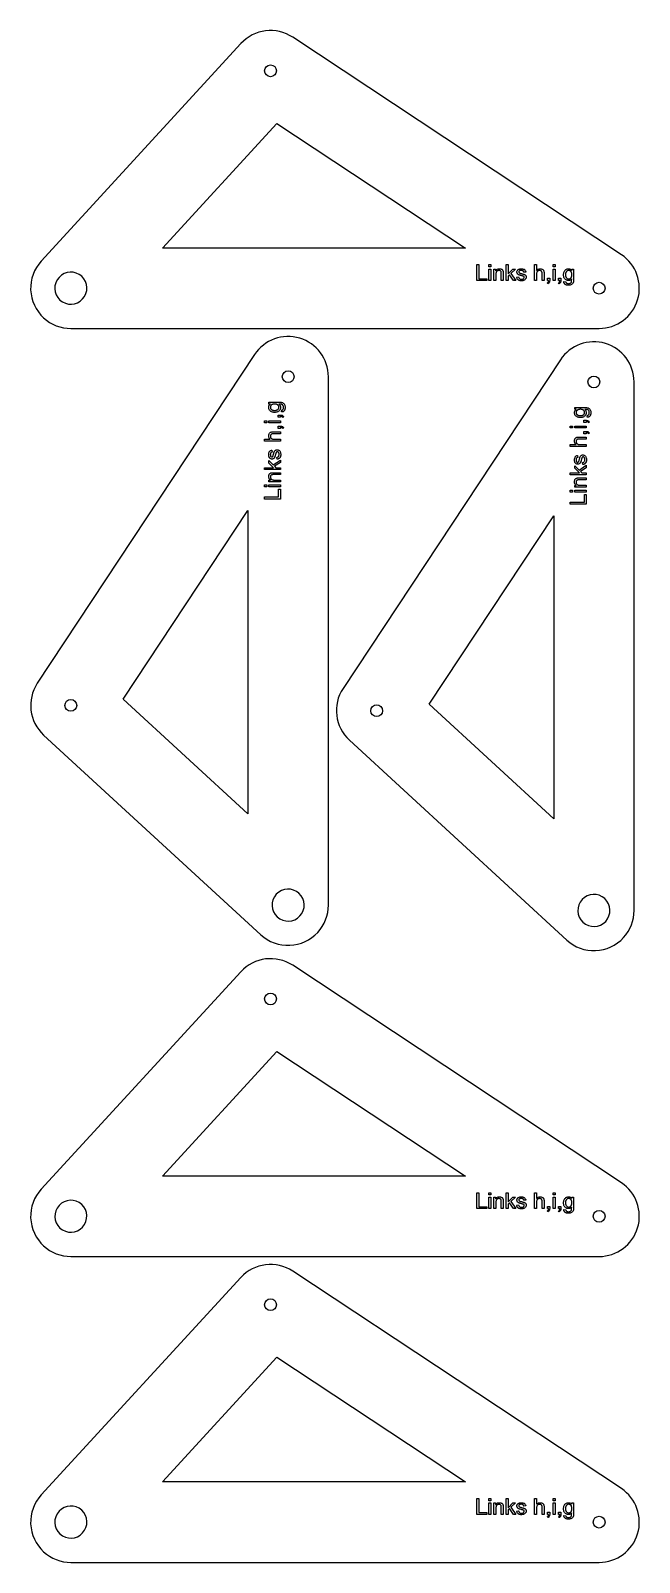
# Model space of a CAD drawing. Header units: millimetres. Extents: x 18 to 1161, y 18 to 1161.
# Drawn here: x 18 to 472, y 18 to 1161 of the extents above; entities that cross this region are included whole.
import ezdxf

# ---------------------------------------------------------------- set-up
doc = ezdxf.new("R2010")
doc.units = ezdxf.units.MM
doc.layers.add('cut', color=5, linetype='Continuous', true_color=0x0000ff)
doc.layers.add('line engraving', color=1, linetype='Continuous', true_color=0xff0000)

msp = doc.modelspace()

# ---------------------------------------------------------------- linework, layer by layer
at = {"layer": 'cut', "color": 5, "true_color": 0x0000ff}
for points in [[(174.9, 1151), (25.9, 988.8, 0.414578), (27.7, 946.4, 0.188241), (48, 938.5), (442.2, 938.5, 0.743511), (458.8, 993.5), (213.6, 1155.7, 0.368358)], [(56.1, 977.4, 0.997265), (39.9, 959.7, 0.997265)], [(27.7, 635.2), (189.8, 486.2, 0.414578), (232.2, 488, 0.188241), (240.2, 508.3), (240.2, 902.5, 0.743511), (185.1, 919), (23, 673.8, 0.368358)], [(255.9, 631.3), (418, 482.2, 0.414578), (460.4, 484.1, 0.188241), (468.3, 504.4), (468.3, 898.6, 0.743511), (413.3, 915.1), (251.1, 669.9, 0.368358)], [(201.3, 516.4, 0.997265), (219, 500.2, 0.997265)], [(429.5, 512.5, 0.997265), (447.1, 496.2, 0.997265)], [(174.9, 458.6), (25.9, 296.5, 0.414578), (27.7, 254.1, 0.188241), (48, 246.2), (442.2, 246.2, 0.743511), (458.8, 301.2), (213.6, 463.4, 0.368358)], [(56.1, 285, 0.997265), (39.9, 267.4, 0.997265)], [(174.9, 230.5), (25.9, 68.3, 0.414578), (27.7, 25.9, 0.188241), (48, 18), (442.2, 18, 0.743511), (458.8, 73), (213.6, 235.2, 0.368358)], [(56.1, 56.9, 0.997265), (39.9, 39.2, 0.997265)]]:
    msp.add_lwpolyline(points, format="xyb", close=True, dxfattribs=at)
for points in [[(201.8, 1091.5), (342.5, 998.5), (116.3, 998.5)], [(87.1, 662), (180.2, 802.7), (180.2, 576.5)], [(315.3, 658.1), (408.3, 798.8), (408.3, 572.6)], [(201.8, 399.2), (342.5, 306.2), (116.3, 306.2)], [(201.8, 171), (342.5, 78), (116.3, 78)]]:
    msp.add_lwpolyline(points, close=True, dxfattribs=at)
for centre in [(197, 1130.7), (442.2, 968.5), (210.2, 902.5), (438.3, 898.6), (48, 657.3), (276.2, 653.3), (197, 438.3), (442.2, 276.2), (197, 210.2), (442.2, 48)]:
    msp.add_circle(centre, 4.4, dxfattribs=at)
at = {"layer": 'line engraving', "color": 1, "true_color": 0xff0000}
for points in [[(350.9, 974.2), (350.9, 986.1), (352.5, 986.1), (352.5, 975.6), (358.4, 975.6), (358.4, 974.2), (350.9, 974.2)], [(360, 984.4), (360, 986.1), (361.5, 986.1), (361.5, 984.4), (360, 984.4)], [(360, 974.2), (360, 982.8), (361.5, 982.8), (361.5, 974.2), (360, 974.2)], [(363.7, 974.2), (363.7, 982.8), (365, 982.8), (365, 981.6), (365.3, 981.9), (365.6, 982.2), (365.9, 982.5), (366.2, 982.7), (366.5, 982.8), (366.9, 982.9), (367.3, 983), (367.8, 983), (368.1, 983), (368.5, 982.9), (368.9, 982.9), (369.2, 982.7), (369.5, 982.6), (369.8, 982.4), (370, 982.2), (370.2, 982), (370.3, 981.8), (370.4, 981.5), (370.5, 981.2), (370.6, 980.9), (370.7, 980.7), (370.7, 980.4), (370.7, 980), (370.7, 979.5), (370.7, 974.2), (369.2, 974.2), (369.2, 979.5), (369.2, 979.9), (369.2, 980.2), (369.1, 980.5), (369.1, 980.8), (369, 981), (368.8, 981.2), (368.7, 981.3), (368.5, 981.5), (368.2, 981.6), (368, 981.7), (367.7, 981.7), (367.5, 981.8), (367.2, 981.7), (367, 981.7), (366.8, 981.7), (366.6, 981.6), (366.4, 981.5), (366.2, 981.4), (366, 981.3), (365.8, 981.2), (365.7, 981), (365.6, 980.8), (365.4, 980.6), (365.3, 980.3), (365.3, 980), (365.2, 979.7), (365.2, 979.3), (365.2, 978.9), (365.2, 974.2), (363.7, 974.2)], [(372.9, 974.2), (372.9, 986.1), (374.4, 986.1), (374.4, 979.3), (377.8, 982.8), (379.7, 982.8), (376.4, 979.6), (380.1, 974.2), (378.3, 974.2), (375.4, 978.6), (374.4, 977.6), (374.4, 974.2), (372.9, 974.2)], [(380.6, 976.8), (382.1, 977), (382.2, 976.6), (382.3, 976.3), (382.5, 975.9), (382.7, 975.7), (383.1, 975.5), (383.4, 975.3), (383.8, 975.3), (384.3, 975.2), (384.5, 975.2), (384.8, 975.3), (385, 975.3), (385.2, 975.3), (385.3, 975.4), (385.5, 975.5), (385.7, 975.5), (385.8, 975.6), (386, 975.9), (386.1, 976.1), (386.2, 976.3), (386.3, 976.6), (386.2, 976.8), (386.2, 977), (386, 977.2), (385.8, 977.4), (385.8, 977.4), (385.6, 977.5), (385.5, 977.5), (385.3, 977.6), (385.1, 977.7), (384.9, 977.7), (384.6, 977.8), (384.4, 977.9), (384, 978), (383.6, 978.1), (383.3, 978.2), (383, 978.2), (382.7, 978.3), (382.5, 978.4), (382.3, 978.5), (382.1, 978.6), (381.8, 978.7), (381.6, 978.9), (381.4, 979.1), (381.2, 979.4), (381.1, 979.7), (381, 979.9), (380.9, 980.2), (380.9, 980.5), (380.9, 980.8), (380.9, 981.1), (381, 981.4), (381.1, 981.6), (381.3, 981.8), (381.4, 982), (381.6, 982.2), (381.9, 982.4), (382, 982.5), (382.3, 982.6), (382.5, 982.7), (382.8, 982.8), (383.1, 982.9), (383.4, 983), (383.7, 983), (384, 983), (384.5, 983), (385, 982.9), (385.4, 982.8), (385.8, 982.7), (386.2, 982.6), (386.5, 982.4), (386.7, 982.2), (386.9, 981.9), (387.1, 981.7), (387.2, 981.4), (387.4, 981), (387.4, 980.6), (386, 980.4), (385.9, 980.7), (385.8, 981), (385.7, 981.2), (385.5, 981.4), (385.2, 981.6), (384.9, 981.7), (384.5, 981.8), (384.1, 981.8), (383.9, 981.8), (383.7, 981.8), (383.5, 981.8), (383.3, 981.7), (383.1, 981.7), (383, 981.6), (382.8, 981.6), (382.7, 981.5), (382.5, 981.3), (382.4, 981.1), (382.3, 980.9), (382.3, 980.7), (382.3, 980.6), (382.3, 980.4), (382.4, 980.3), (382.5, 980.2), (382.6, 980.1), (382.7, 980), (382.8, 979.9), (383, 979.8), (383.1, 979.8), (383.2, 979.8), (383.3, 979.7), (383.4, 979.7), (383.6, 979.6), (383.8, 979.6), (384.1, 979.5), (384.3, 979.4), (384.7, 979.3), (385, 979.2), (385.3, 979.1), (385.6, 979.1), (385.9, 979), (386.1, 978.9), (386.3, 978.8), (386.5, 978.8), (386.7, 978.6), (387, 978.4), (387.2, 978.2), (387.4, 978), (387.6, 977.7), (387.7, 977.4), (387.7, 977.1), (387.8, 976.8), (387.7, 976.4), (387.7, 976), (387.5, 975.7), (387.3, 975.4), (387.1, 975.1), (386.8, 974.8), (386.5, 974.6), (386.1, 974.4), (385.7, 974.2), (385.3, 974.1), (384.8, 974.1), (384.3, 974), (383.9, 974), (383.5, 974.1), (383.2, 974.1), (382.8, 974.2), (382.5, 974.3), (382.2, 974.4), (382, 974.6), (381.8, 974.7), (381.5, 974.9), (381.4, 975.1), (381.2, 975.3), (381, 975.6), (380.9, 975.9), (380.8, 976.2), (380.7, 976.5), (380.6, 976.8)], [(394.1, 974.2), (394.1, 986.1), (395.6, 986.1), (395.6, 981.8), (395.8, 982.1), (396.1, 982.3), (396.4, 982.6), (396.7, 982.7), (397, 982.8), (397.4, 982.9), (397.7, 983), (398.1, 983), (398.6, 983), (399, 982.9), (399.4, 982.8), (399.8, 982.6), (400.1, 982.4), (400.4, 982.2), (400.6, 981.9), (400.8, 981.6), (400.9, 981.4), (400.9, 981.2), (401, 981), (401, 980.8), (401.1, 980.5), (401.1, 980.3), (401.1, 980), (401.1, 979.7), (401.1, 974.2), (399.6, 974.2), (399.6, 979.7), (399.6, 979.9), (399.6, 980.2), (399.6, 980.4), (399.5, 980.6), (399.5, 980.8), (399.4, 981), (399.3, 981.1), (399.2, 981.3), (398.9, 981.5), (398.6, 981.6), (398.2, 981.7), (397.8, 981.8), (397.5, 981.7), (397.2, 981.7), (396.9, 981.6), (396.6, 981.4), (396.3, 981.2), (396.1, 981), (395.9, 980.8), (395.8, 980.5), (395.7, 980.2), (395.6, 979.8), (395.6, 979.4), (395.6, 978.9), (395.6, 974.2), (394.1, 974.2)], [(407.9, 984.4), (407.9, 986.1), (409.4, 986.1), (409.4, 984.4), (407.9, 984.4)], [(407.9, 974.2), (407.9, 982.8), (409.4, 982.8), (409.4, 974.2), (407.9, 974.2)], [(415.9, 973.5), (417.4, 973.3), (417.4, 973), (417.5, 972.7), (417.7, 972.5), (417.8, 972.4), (418.1, 972.2), (418.5, 972), (418.9, 972), (419.3, 971.9), (419.8, 972), (420.2, 972), (420.6, 972.2), (420.9, 972.4), (421.1, 972.6), (421.3, 972.8), (421.5, 973.1), (421.6, 973.5), (421.7, 973.6), (421.7, 973.8), (421.7, 974), (421.7, 974.2), (421.7, 974.4), (421.7, 974.7), (421.7, 975), (421.7, 975.4), (421.5, 975.1), (421.2, 974.9), (421, 974.7), (420.7, 974.5), (420.4, 974.4), (420, 974.3), (419.7, 974.2), (419.4, 974.2), (418.9, 974.2), (418.5, 974.3), (418.1, 974.4), (417.8, 974.5), (417.5, 974.7), (417.1, 974.9), (416.9, 975.2), (416.6, 975.5), (416.4, 975.8), (416.2, 976.2), (416, 976.5), (415.9, 976.9), (415.8, 977.3), (415.7, 977.7), (415.7, 978.1), (415.6, 978.6), (415.7, 979.2), (415.8, 979.8), (415.9, 980.3), (416.1, 980.8), (416.3, 981.3), (416.6, 981.8), (417, 982.1), (417.4, 982.4), (417.8, 982.7), (418.3, 982.9), (418.8, 983), (419.4, 983), (419.7, 983), (420.1, 982.9), (420.4, 982.8), (420.8, 982.7), (421.1, 982.5), (421.3, 982.3), (421.6, 982.1), (421.9, 981.8), (421.9, 982.8), (423.2, 982.8), (423.2, 975.4), (423.2, 974.9), (423.2, 974.5), (423.2, 974.1), (423.1, 973.7), (423.1, 973.3), (423, 973), (422.9, 972.8), (422.8, 972.5), (422.6, 972.2), (422.3, 971.8), (421.9, 971.5), (421.5, 971.2), (421, 971), (420.5, 970.9), (420, 970.8), (419.3, 970.7), (419, 970.8), (418.6, 970.8), (418.3, 970.8), (417.9, 970.9), (417.6, 971), (417.4, 971.1), (417.1, 971.3), (416.8, 971.4), (416.6, 971.6), (416.4, 971.8), (416.3, 972), (416.1, 972.3), (416, 972.6), (416, 972.9), (415.9, 973.2), (415.9, 973.5)], [(403.7, 974.2), (403.7, 975.9), (405.4, 975.9), (405.4, 974.2), (405.3, 973.8), (405.3, 973.4), (405.2, 973.1), (405, 972.8), (404.8, 972.5), (404.6, 972.3), (404.3, 972.1), (404, 971.9), (403.6, 972.5), (403.8, 972.6), (404, 972.8), (404.2, 972.9), (404.3, 973.1), (404.4, 973.3), (404.4, 973.6), (404.5, 973.9), (404.5, 974.2), (403.7, 974.2)], [(412, 974.2), (412, 975.9), (413.6, 975.9), (413.6, 974.2), (413.6, 973.8), (413.6, 973.4), (413.5, 973.1), (413.3, 972.8), (413.1, 972.5), (412.9, 972.3), (412.6, 972.1), (412.3, 971.9), (411.9, 972.5), (412.1, 972.6), (412.3, 972.8), (412.4, 972.9), (412.6, 973.1), (412.7, 973.3), (412.7, 973.6), (412.8, 973.9), (412.8, 974.2), (412, 974.2)], [(417.1, 978.7), (417.1, 978.3), (417.2, 977.9), (417.2, 977.5), (417.3, 977.2), (417.4, 976.9), (417.5, 976.7), (417.7, 976.4), (417.8, 976.2), (418, 976), (418.2, 975.9), (418.4, 975.7), (418.6, 975.6), (418.8, 975.5), (419, 975.5), (419.2, 975.4), (419.5, 975.4), (419.7, 975.4), (420, 975.5), (420.2, 975.5), (420.4, 975.6), (420.6, 975.7), (420.8, 975.9), (421, 976), (421.2, 976.2), (421.3, 976.4), (421.5, 976.6), (421.6, 976.9), (421.7, 977.2), (421.8, 977.5), (421.8, 977.9), (421.8, 978.2), (421.9, 978.6), (421.8, 979), (421.8, 979.4), (421.8, 979.7), (421.7, 980), (421.6, 980.3), (421.5, 980.6), (421.3, 980.8), (421.2, 981), (421, 981.2), (420.8, 981.4), (420.6, 981.5), (420.4, 981.6), (420.2, 981.7), (419.9, 981.8), (419.7, 981.8), (419.5, 981.8), (419.2, 981.8), (419, 981.8), (418.8, 981.7), (418.6, 981.6), (418.4, 981.5), (418.2, 981.4), (418, 981.2), (417.8, 981), (417.7, 980.8), (417.5, 980.6), (417.4, 980.3), (417.3, 980), (417.2, 979.7), (417.2, 979.4), (417.1, 979.1), (417.1, 978.7)], [(205.1, 876.2), (205.4, 877.6), (205.7, 877.7), (205.9, 877.8), (206.1, 877.9), (206.3, 878.1), (206.5, 878.4), (206.6, 878.7), (206.7, 879.1), (206.7, 879.6), (206.7, 880.1), (206.6, 880.5), (206.5, 880.8), (206.3, 881.1), (206.1, 881.4), (205.8, 881.6), (205.5, 881.8), (205.2, 881.9), (205.1, 881.9), (204.9, 881.9), (204.7, 881.9), (204.5, 882), (204.2, 882), (204, 882), (203.7, 882), (203.3, 882), (203.6, 881.7), (203.8, 881.5), (204, 881.2), (204.2, 880.9), (204.3, 880.6), (204.4, 880.3), (204.4, 880), (204.4, 879.6), (204.4, 879.2), (204.4, 878.8), (204.3, 878.4), (204.1, 878), (203.9, 877.7), (203.7, 877.4), (203.5, 877.1), (203.2, 876.9), (202.8, 876.6), (202.5, 876.4), (202.1, 876.3), (201.8, 876.1), (201.4, 876), (201, 876), (200.5, 875.9), (200.1, 875.9), (199.5, 875.9), (198.9, 876), (198.4, 876.1), (197.8, 876.3), (197.3, 876.6), (196.9, 876.9), (196.5, 877.2), (196.2, 877.6), (196, 878.1), (195.8, 878.5), (195.7, 879.1), (195.7, 879.6), (195.7, 880), (195.7, 880.3), (195.8, 880.7), (196, 881), (196.1, 881.3), (196.3, 881.6), (196.6, 881.9), (196.9, 882.1), (195.8, 882.1), (195.8, 883.5), (203.3, 883.5), (203.8, 883.5), (204.2, 883.4), (204.6, 883.4), (205, 883.4), (205.3, 883.3), (205.6, 883.2), (205.9, 883.2), (206.1, 883.1), (206.5, 882.8), (206.9, 882.5), (207.2, 882.2), (207.4, 881.8), (207.7, 881.3), (207.8, 880.8), (207.9, 880.2), (207.9, 879.6), (207.9, 879.2), (207.9, 878.9), (207.8, 878.5), (207.8, 878.2), (207.7, 877.9), (207.5, 877.6), (207.4, 877.3), (207.2, 877.1), (207, 876.9), (206.8, 876.7), (206.6, 876.5), (206.4, 876.4), (206.1, 876.3), (205.8, 876.2), (205.5, 876.2), (205.1, 876.2)], [(200, 877.4), (200.4, 877.4), (200.8, 877.4), (201.1, 877.5), (201.5, 877.6), (201.7, 877.7), (202, 877.8), (202.2, 877.9), (202.5, 878.1), (202.6, 878.2), (202.8, 878.4), (202.9, 878.6), (203, 878.8), (203.1, 879), (203.2, 879.3), (203.2, 879.5), (203.2, 879.7), (203.2, 880), (203.2, 880.2), (203.1, 880.5), (203, 880.7), (202.9, 880.9), (202.8, 881.1), (202.6, 881.3), (202.5, 881.4), (202.3, 881.6), (202, 881.7), (201.8, 881.8), (201.5, 881.9), (201.2, 882), (200.8, 882.1), (200.4, 882.1), (200, 882.1), (199.7, 882.1), (199.3, 882.1), (199, 882), (198.7, 881.9), (198.4, 881.8), (198.1, 881.7), (197.9, 881.6), (197.7, 881.4), (197.5, 881.2), (197.3, 881), (197.2, 880.8), (197.1, 880.6), (197, 880.4), (196.9, 880.2), (196.9, 880), (196.9, 879.7), (196.9, 879.5), (196.9, 879.3), (197, 879), (197.1, 878.8), (197.2, 878.6), (197.3, 878.4), (197.5, 878.2), (197.6, 878.1), (197.9, 877.9), (198.1, 877.8), (198.3, 877.7), (198.6, 877.6), (198.9, 877.5), (199.3, 877.4), (199.6, 877.4), (200, 877.4)], [(194.3, 868.2), (192.6, 868.2), (192.6, 869.6), (194.3, 869.6), (194.3, 868.2)], [(204.4, 868.2), (195.8, 868.2), (195.8, 869.6), (204.4, 869.6), (204.4, 868.2)], [(204.4, 872.2), (202.8, 872.2), (202.8, 873.9), (204.4, 873.9), (204.9, 873.9), (205.3, 873.8), (205.6, 873.7), (205.9, 873.6), (206.2, 873.4), (206.4, 873.1), (206.6, 872.9), (206.8, 872.5), (206.2, 872.1), (206, 872.3), (205.9, 872.5), (205.8, 872.7), (205.6, 872.8), (205.3, 872.9), (205.1, 873), (204.8, 873), (204.4, 873.1), (204.4, 872.2)], [(433.3, 872.3), (433.5, 873.7), (433.8, 873.7), (434.1, 873.8), (434.3, 874), (434.5, 874.2), (434.7, 874.5), (434.8, 874.8), (434.9, 875.2), (434.9, 875.7), (434.9, 876.1), (434.8, 876.5), (434.7, 876.9), (434.5, 877.2), (434.3, 877.5), (434, 877.7), (433.7, 877.8), (433.3, 878), (433.2, 878), (433.1, 878), (432.9, 878), (432.7, 878), (432.4, 878.1), (432.1, 878.1), (431.8, 878.1), (431.5, 878.1), (431.7, 877.8), (432, 877.6), (432.2, 877.3), (432.3, 877), (432.4, 876.7), (432.5, 876.4), (432.6, 876), (432.6, 875.7), (432.6, 875.3), (432.5, 874.8), (432.4, 874.5), (432.3, 874.1), (432.1, 873.8), (431.9, 873.5), (431.6, 873.2), (431.3, 872.9), (431, 872.7), (430.7, 872.5), (430.3, 872.4), (429.9, 872.2), (429.5, 872.1), (429.1, 872), (428.7, 872), (428.3, 872), (427.7, 872), (427.1, 872.1), (426.5, 872.2), (426, 872.4), (425.5, 872.7), (425.1, 873), (424.7, 873.3), (424.4, 873.7), (424.1, 874.1), (424, 874.6), (423.9, 875.1), (423.8, 875.7), (423.8, 876.1), (423.9, 876.4), (424, 876.8), (424.1, 877.1), (424.3, 877.4), (424.5, 877.7), (424.8, 877.9), (425, 878.2), (424, 878.2), (424, 879.5), (431.4, 879.5), (431.9, 879.5), (432.4, 879.5), (432.8, 879.5), (433.2, 879.4), (433.5, 879.4), (433.8, 879.3), (434.1, 879.2), (434.3, 879.1), (434.7, 878.9), (435, 878.6), (435.3, 878.3), (435.6, 877.8), (435.8, 877.4), (436, 876.9), (436.1, 876.3), (436.1, 875.7), (436.1, 875.3), (436, 874.9), (436, 874.6), (435.9, 874.3), (435.8, 874), (435.7, 873.7), (435.6, 873.4), (435.4, 873.2), (435.2, 873), (435, 872.8), (434.8, 872.6), (434.5, 872.5), (434.3, 872.4), (434, 872.3), (433.7, 872.3), (433.3, 872.3)], [(428.2, 873.5), (428.6, 873.5), (428.9, 873.5), (429.3, 873.6), (429.6, 873.6), (429.9, 873.7), (430.2, 873.8), (430.4, 874), (430.6, 874.1), (430.8, 874.3), (431, 874.5), (431.1, 874.7), (431.2, 874.9), (431.3, 875.1), (431.3, 875.3), (431.4, 875.6), (431.4, 875.8), (431.4, 876.1), (431.3, 876.3), (431.3, 876.5), (431.2, 876.7), (431.1, 876.9), (431, 877.1), (430.8, 877.3), (430.6, 877.5), (430.4, 877.7), (430.2, 877.8), (429.9, 877.9), (429.6, 878), (429.3, 878.1), (429, 878.1), (428.6, 878.2), (428.2, 878.2), (427.8, 878.2), (427.5, 878.1), (427.1, 878.1), (426.8, 878), (426.5, 877.9), (426.3, 877.8), (426, 877.6), (425.8, 877.5), (425.6, 877.3), (425.5, 877.1), (425.3, 876.9), (425.2, 876.7), (425.1, 876.5), (425.1, 876.3), (425, 876), (425, 875.8), (425, 875.6), (425.1, 875.3), (425.1, 875.1), (425.2, 874.9), (425.3, 874.7), (425.5, 874.5), (425.6, 874.3), (425.8, 874.1), (426, 874), (426.3, 873.8), (426.5, 873.7), (426.8, 873.6), (427.1, 873.6), (427.4, 873.5), (427.8, 873.5), (428.2, 873.5)], [(432.6, 868.3), (430.9, 868.3), (430.9, 870), (432.6, 870), (433, 869.9), (433.4, 869.9), (433.8, 869.8), (434.1, 869.6), (434.3, 869.5), (434.6, 869.2), (434.8, 868.9), (434.9, 868.6), (434.3, 868.2), (434.2, 868.4), (434.1, 868.6), (433.9, 868.8), (433.7, 868.9), (433.5, 869), (433.3, 869.1), (432.9, 869.1), (432.6, 869.1), (432.6, 868.3)], [(204.4, 854.4), (192.6, 854.4), (192.6, 855.8), (196.8, 855.8), (196.6, 856.1), (196.3, 856.4), (196.1, 856.6), (195.9, 857), (195.8, 857.3), (195.7, 857.6), (195.7, 858), (195.7, 858.4), (195.7, 858.8), (195.7, 859.3), (195.9, 859.7), (196, 860), (196.2, 860.4), (196.5, 860.6), (196.8, 860.9), (197.1, 861), (197.2, 861.1), (197.4, 861.2), (197.6, 861.2), (197.9, 861.3), (198.1, 861.3), (198.4, 861.3), (198.7, 861.3), (199, 861.3), (204.4, 861.3), (204.4, 859.9), (199, 859.9), (198.7, 859.9), (198.5, 859.9), (198.3, 859.8), (198.1, 859.8), (197.9, 859.7), (197.7, 859.6), (197.5, 859.5), (197.4, 859.4), (197.2, 859.2), (197, 858.8), (196.9, 858.5), (196.9, 858.1), (196.9, 857.8), (197, 857.5), (197.1, 857.2), (197.2, 856.9), (197.4, 856.6), (197.6, 856.4), (197.9, 856.2), (198.2, 856.1), (198.5, 855.9), (198.8, 855.9), (199.3, 855.8), (199.7, 855.8), (204.4, 855.8), (204.4, 854.4)], [(204.4, 863.9), (202.8, 863.9), (202.8, 865.6), (204.4, 865.6), (204.9, 865.6), (205.3, 865.5), (205.6, 865.4), (205.9, 865.3), (206.2, 865.1), (206.4, 864.9), (206.6, 864.6), (206.8, 864.3), (206.2, 863.8), (206, 864.1), (205.9, 864.2), (205.8, 864.4), (205.6, 864.5), (205.3, 864.6), (205.1, 864.7), (204.8, 864.7), (204.4, 864.8), (204.4, 863.9)], [(422.4, 864.3), (420.7, 864.3), (420.7, 865.7), (422.4, 865.7), (422.4, 864.3)], [(432.6, 850.4), (420.7, 850.4), (420.7, 851.9), (425, 851.9), (424.7, 852.1), (424.5, 852.4), (424.3, 852.7), (424.1, 853), (424, 853.4), (423.9, 853.7), (423.8, 854.1), (423.8, 854.5), (423.8, 854.9), (423.9, 855.3), (424, 855.7), (424.2, 856.1), (424.4, 856.4), (424.6, 856.7), (424.9, 856.9), (425.2, 857.1), (425.4, 857.2), (425.6, 857.3), (425.8, 857.3), (426, 857.3), (426.3, 857.4), (426.6, 857.4), (426.9, 857.4), (427.2, 857.4), (432.6, 857.4), (432.6, 856), (427.2, 856), (426.9, 856), (426.6, 855.9), (426.4, 855.9), (426.2, 855.9), (426, 855.8), (425.9, 855.7), (425.7, 855.6), (425.6, 855.5), (425.4, 855.2), (425.2, 854.9), (425.1, 854.6), (425.1, 854.2), (425.1, 853.8), (425.2, 853.5), (425.3, 853.2), (425.4, 852.9), (425.6, 852.7), (425.8, 852.5), (426, 852.3), (426.3, 852.1), (426.6, 852), (427, 851.9), (427.4, 851.9), (427.9, 851.9), (432.6, 851.9), (432.6, 850.4)], [(432.6, 864.3), (424, 864.3), (424, 865.7), (432.6, 865.7), (432.6, 864.3)], [(432.6, 860), (430.9, 860), (430.9, 861.7), (432.6, 861.7), (433, 861.7), (433.4, 861.6), (433.8, 861.5), (434.1, 861.4), (434.3, 861.2), (434.6, 860.9), (434.8, 860.7), (434.9, 860.3), (434.3, 859.9), (434.2, 860.1), (434.1, 860.3), (433.9, 860.5), (433.7, 860.6), (433.5, 860.7), (433.3, 860.8), (432.9, 860.8), (432.6, 860.8), (432.6, 860)], [(201.9, 840.9), (201.6, 842.3), (202.1, 842.4), (202.4, 842.6), (202.7, 842.7), (203, 843), (203.2, 843.3), (203.3, 843.7), (203.4, 844.1), (203.4, 844.5), (203.4, 844.8), (203.4, 845), (203.4, 845.2), (203.3, 845.4), (203.3, 845.6), (203.2, 845.8), (203.1, 845.9), (203, 846), (202.8, 846.2), (202.6, 846.4), (202.3, 846.5), (202.1, 846.5), (201.8, 846.5), (201.6, 846.4), (201.4, 846.3), (201.3, 846.1), (201.2, 846), (201.2, 845.9), (201.1, 845.7), (201.1, 845.6), (201, 845.4), (200.9, 845.1), (200.9, 844.9), (200.8, 844.6), (200.7, 844.2), (200.6, 843.9), (200.5, 843.5), (200.4, 843.2), (200.3, 843), (200.3, 842.8), (200.2, 842.6), (200.1, 842.4), (199.9, 842.1), (199.7, 841.8), (199.5, 841.6), (199.3, 841.4), (199, 841.3), (198.7, 841.2), (198.4, 841.1), (198.1, 841.1), (197.8, 841.1), (197.6, 841.2), (197.3, 841.3), (197.1, 841.4), (196.8, 841.5), (196.6, 841.7), (196.4, 841.9), (196.3, 842.1), (196.1, 842.3), (196, 842.5), (195.9, 842.8), (195.8, 843), (195.8, 843.3), (195.7, 843.6), (195.7, 844), (195.7, 844.3), (195.7, 844.8), (195.7, 845.2), (195.8, 845.7), (195.9, 846.1), (196.1, 846.4), (196.3, 846.7), (196.5, 847), (196.7, 847.2), (197, 847.4), (197.3, 847.5), (197.7, 847.6), (198.1, 847.7), (198.3, 846.3), (197.9, 846.2), (197.7, 846.1), (197.4, 845.9), (197.2, 845.7), (197.1, 845.5), (196.9, 845.1), (196.9, 844.8), (196.8, 844.4), (196.9, 844.2), (196.9, 843.9), (196.9, 843.7), (196.9, 843.5), (197, 843.4), (197, 843.2), (197.1, 843.1), (197.2, 843), (197.4, 842.8), (197.5, 842.6), (197.7, 842.6), (198, 842.5), (198.1, 842.5), (198.2, 842.6), (198.4, 842.6), (198.5, 842.7), (198.6, 842.8), (198.7, 842.9), (198.8, 843.1), (198.9, 843.3), (198.9, 843.3), (198.9, 843.4), (198.9, 843.6), (199, 843.7), (199, 843.9), (199.1, 844.1), (199.2, 844.3), (199.2, 844.6), (199.3, 844.9), (199.4, 845.3), (199.5, 845.6), (199.6, 845.9), (199.7, 846.1), (199.8, 846.3), (199.8, 846.5), (199.9, 846.7), (200, 847), (200.2, 847.3), (200.4, 847.5), (200.7, 847.7), (200.9, 847.8), (201.2, 847.9), (201.6, 848), (201.9, 848), (202.3, 848), (202.6, 847.9), (203, 847.8), (203.3, 847.6), (203.6, 847.4), (203.9, 847.1), (204.1, 846.7), (204.3, 846.4), (204.4, 846), (204.5, 845.5), (204.6, 845), (204.6, 844.6), (204.6, 844.1), (204.6, 843.8), (204.5, 843.4), (204.5, 843.1), (204.4, 842.8), (204.2, 842.5), (204.1, 842.2), (203.9, 842), (203.8, 841.8), (203.5, 841.6), (203.3, 841.4), (203.1, 841.3), (202.8, 841.2), (202.5, 841), (202.2, 841), (201.9, 840.9)], [(204.4, 833.2), (192.6, 833.2), (192.6, 834.6), (199.3, 834.6), (195.8, 838.1), (195.8, 840), (199, 836.7), (204.4, 840.3), (204.4, 838.5), (200, 835.7), (201, 834.6), (204.4, 834.6), (204.4, 833.2)], [(432.6, 829.3), (420.7, 829.3), (420.7, 830.7), (427.5, 830.7), (424, 834.2), (424, 836.1), (427.2, 832.8), (432.6, 836.4), (432.6, 834.6), (428.2, 831.7), (429.2, 830.7), (432.6, 830.7), (432.6, 829.3)], [(430, 837), (429.8, 838.4), (430.2, 838.5), (430.6, 838.6), (430.9, 838.8), (431.1, 839.1), (431.3, 839.4), (431.5, 839.7), (431.6, 840.2), (431.6, 840.6), (431.6, 840.9), (431.6, 841.1), (431.5, 841.3), (431.5, 841.5), (431.4, 841.7), (431.4, 841.8), (431.3, 842), (431.2, 842.1), (431, 842.3), (430.7, 842.5), (430.5, 842.6), (430.2, 842.6), (430, 842.6), (429.8, 842.5), (429.6, 842.4), (429.5, 842.2), (429.4, 842.1), (429.4, 842), (429.3, 841.8), (429.2, 841.6), (429.2, 841.4), (429.1, 841.2), (429, 841), (429, 840.7), (428.9, 840.3), (428.8, 839.9), (428.7, 839.6), (428.6, 839.3), (428.5, 839.1), (428.4, 838.8), (428.3, 838.6), (428.3, 838.5), (428.1, 838.2), (427.9, 837.9), (427.7, 837.7), (427.4, 837.5), (427.2, 837.4), (426.9, 837.3), (426.6, 837.2), (426.3, 837.2), (426, 837.2), (425.7, 837.3), (425.5, 837.3), (425.2, 837.5), (425, 837.6), (424.8, 837.8), (424.6, 838), (424.4, 838.2), (424.3, 838.4), (424.2, 838.6), (424.1, 838.8), (424, 839.1), (423.9, 839.4), (423.9, 839.7), (423.8, 840), (423.8, 840.4), (423.8, 840.9), (423.9, 841.3), (424, 841.7), (424.1, 842.1), (424.3, 842.5), (424.5, 842.8), (424.7, 843.1), (424.9, 843.3), (425.2, 843.4), (425.5, 843.6), (425.8, 843.7), (426.2, 843.8), (426.4, 842.3), (426.1, 842.3), (425.8, 842.2), (425.6, 842), (425.4, 841.8), (425.2, 841.5), (425.1, 841.2), (425, 840.9), (425, 840.5), (425, 840.2), (425, 840), (425.1, 839.8), (425.1, 839.6), (425.1, 839.4), (425.2, 839.3), (425.3, 839.2), (425.3, 839), (425.5, 838.8), (425.7, 838.7), (425.9, 838.6), (426.1, 838.6), (426.3, 838.6), (426.4, 838.7), (426.5, 838.7), (426.6, 838.8), (426.7, 838.9), (426.8, 839), (426.9, 839.2), (427, 839.3), (427, 839.4), (427.1, 839.5), (427.1, 839.6), (427.2, 839.8), (427.2, 840), (427.3, 840.2), (427.3, 840.4), (427.4, 840.6), (427.5, 841), (427.6, 841.3), (427.7, 841.7), (427.8, 841.9), (427.8, 842.2), (427.9, 842.4), (428, 842.6), (428.1, 842.8), (428.2, 843.1), (428.4, 843.3), (428.6, 843.6), (428.8, 843.7), (429.1, 843.9), (429.4, 844), (429.7, 844.1), (430.1, 844.1), (430.4, 844.1), (430.8, 844), (431.1, 843.9), (431.4, 843.7), (431.8, 843.4), (432, 843.2), (432.2, 842.8), (432.4, 842.4), (432.6, 842), (432.7, 841.6), (432.8, 841.1), (432.8, 840.6), (432.8, 840.2), (432.8, 839.8), (432.7, 839.5), (432.6, 839.2), (432.5, 838.8), (432.4, 838.6), (432.3, 838.3), (432.1, 838.1), (431.9, 837.9), (431.7, 837.7), (431.5, 837.5), (431.2, 837.4), (431, 837.2), (430.7, 837.1), (430.4, 837), (430, 837)], [(204.4, 824), (195.8, 824), (195.8, 825.3), (197.1, 825.3), (196.7, 825.5), (196.4, 825.8), (196.2, 826.1), (196, 826.4), (195.9, 826.8), (195.7, 827.2), (195.7, 827.6), (195.7, 828), (195.7, 828.4), (195.7, 828.8), (195.8, 829.1), (195.9, 829.4), (196.1, 829.7), (196.3, 830), (196.4, 830.2), (196.7, 830.4), (196.9, 830.6), (197.2, 830.7), (197.4, 830.8), (197.7, 830.9), (198, 830.9), (198.3, 830.9), (198.7, 830.9), (199.2, 830.9), (204.4, 830.9), (204.4, 829.5), (199.2, 829.5), (198.8, 829.5), (198.4, 829.4), (198.1, 829.4), (197.9, 829.3), (197.7, 829.2), (197.5, 829.1), (197.3, 828.9), (197.2, 828.7), (197.1, 828.5), (197, 828.2), (196.9, 828), (196.9, 827.7), (196.9, 827.5), (197, 827.3), (197, 827), (197.1, 826.8), (197.1, 826.6), (197.2, 826.5), (197.4, 826.3), (197.5, 826.1), (197.7, 825.9), (197.9, 825.8), (198.1, 825.7), (198.4, 825.6), (198.7, 825.5), (199, 825.5), (199.3, 825.4), (199.7, 825.4), (204.4, 825.4), (204.4, 824)], [(432.6, 820), (424, 820), (424, 821.4), (425.2, 821.4), (424.9, 821.6), (424.6, 821.9), (424.4, 822.2), (424.2, 822.5), (424, 822.9), (423.9, 823.2), (423.8, 823.7), (423.8, 824.1), (423.8, 824.5), (423.9, 824.8), (424, 825.2), (424.1, 825.5), (424.2, 825.8), (424.4, 826.1), (424.6, 826.3), (424.8, 826.5), (425.1, 826.6), (425.3, 826.8), (425.6, 826.9), (425.9, 826.9), (426.1, 827), (426.5, 827), (426.9, 827), (427.3, 827), (432.6, 827), (432.6, 825.6), (427.4, 825.6), (427, 825.6), (426.6, 825.5), (426.3, 825.5), (426, 825.4), (425.8, 825.3), (425.6, 825.2), (425.5, 825), (425.3, 824.8), (425.2, 824.6), (425.1, 824.3), (425.1, 824.1), (425.1, 823.8), (425.1, 823.6), (425.1, 823.3), (425.2, 823.1), (425.2, 822.9), (425.3, 822.7), (425.4, 822.5), (425.5, 822.3), (425.7, 822.2), (425.8, 822), (426, 821.9), (426.3, 821.8), (426.5, 821.7), (426.8, 821.6), (427.2, 821.5), (427.5, 821.5), (427.9, 821.5), (432.6, 821.5), (432.6, 820)], [(194.3, 820.3), (192.6, 820.3), (192.6, 821.8), (194.3, 821.8), (194.3, 820.3)], [(204.4, 811.2), (192.6, 811.2), (192.6, 812.8), (203, 812.8), (203, 818.6), (204.4, 818.6), (204.4, 811.2)], [(204.4, 820.3), (195.8, 820.3), (195.8, 821.8), (204.4, 821.8), (204.4, 820.3)], [(422.4, 816.4), (420.7, 816.4), (420.7, 817.8), (422.4, 817.8), (422.4, 816.4)], [(432.6, 807.3), (420.7, 807.3), (420.7, 808.8), (431.2, 808.8), (431.2, 814.7), (432.6, 814.7), (432.6, 807.3)], [(432.6, 816.4), (424, 816.4), (424, 817.8), (432.6, 817.8), (432.6, 816.4)], [(350.9, 281.9), (350.9, 293.7), (352.5, 293.7), (352.5, 283.3), (358.4, 283.3), (358.4, 281.9), (350.9, 281.9)], [(360, 292.1), (360, 293.7), (361.5, 293.7), (361.5, 292.1), (360, 292.1)], [(360, 281.9), (360, 290.5), (361.5, 290.5), (361.5, 281.9), (360, 281.9)], [(363.7, 281.9), (363.7, 290.5), (365, 290.5), (365, 289.3), (365.3, 289.6), (365.6, 289.9), (365.9, 290.1), (366.2, 290.3), (366.5, 290.5), (366.9, 290.6), (367.3, 290.7), (367.8, 290.7), (368.1, 290.7), (368.5, 290.6), (368.9, 290.5), (369.2, 290.4), (369.5, 290.2), (369.8, 290.1), (370, 289.9), (370.2, 289.7), (370.3, 289.4), (370.4, 289.2), (370.5, 288.9), (370.6, 288.6), (370.7, 288.3), (370.7, 288), (370.7, 287.6), (370.7, 287.2), (370.7, 281.9), (369.2, 281.9), (369.2, 287.1), (369.2, 287.5), (369.2, 287.9), (369.1, 288.2), (369.1, 288.4), (369, 288.7), (368.8, 288.8), (368.7, 289), (368.5, 289.2), (368.2, 289.3), (368, 289.3), (367.7, 289.4), (367.5, 289.4), (367.2, 289.4), (367, 289.4), (366.8, 289.3), (366.6, 289.3), (366.4, 289.2), (366.2, 289.1), (366, 289), (365.8, 288.8), (365.7, 288.7), (365.6, 288.5), (365.4, 288.2), (365.3, 288), (365.3, 287.7), (365.2, 287.3), (365.2, 287), (365.2, 286.6), (365.2, 281.9), (363.7, 281.9)], [(372.9, 281.9), (372.9, 293.7), (374.4, 293.7), (374.4, 287), (377.8, 290.5), (379.7, 290.5), (376.4, 287.3), (380.1, 281.9), (378.3, 281.9), (375.4, 286.3), (374.4, 285.3), (374.4, 281.9), (372.9, 281.9)], [(380.6, 284.5), (382.1, 284.7), (382.2, 284.3), (382.3, 283.9), (382.5, 283.6), (382.7, 283.4), (383.1, 283.2), (383.4, 283), (383.8, 282.9), (384.3, 282.9), (384.5, 282.9), (384.8, 282.9), (385, 283), (385.2, 283), (385.3, 283.1), (385.5, 283.1), (385.7, 283.2), (385.8, 283.3), (386, 283.5), (386.1, 283.7), (386.2, 284), (386.3, 284.3), (386.2, 284.5), (386.2, 284.7), (386, 284.9), (385.8, 285), (385.8, 285.1), (385.6, 285.1), (385.5, 285.2), (385.3, 285.3), (385.1, 285.3), (384.9, 285.4), (384.6, 285.5), (384.4, 285.5), (384, 285.6), (383.6, 285.7), (383.3, 285.8), (383, 285.9), (382.7, 286), (382.5, 286.1), (382.3, 286.2), (382.1, 286.2), (381.8, 286.4), (381.6, 286.6), (381.4, 286.8), (381.2, 287), (381.1, 287.3), (381, 287.6), (380.9, 287.9), (380.9, 288.2), (380.9, 288.5), (380.9, 288.8), (381, 289), (381.1, 289.3), (381.3, 289.5), (381.4, 289.7), (381.6, 289.9), (381.9, 290.1), (382, 290.2), (382.3, 290.3), (382.5, 290.4), (382.8, 290.5), (383.1, 290.6), (383.4, 290.6), (383.7, 290.7), (384, 290.7), (384.5, 290.7), (385, 290.6), (385.4, 290.5), (385.8, 290.4), (386.2, 290.2), (386.5, 290), (386.7, 289.8), (386.9, 289.6), (387.1, 289.3), (387.2, 289), (387.4, 288.7), (387.4, 288.3), (386, 288.1), (385.9, 288.4), (385.8, 288.7), (385.7, 288.9), (385.5, 289.1), (385.2, 289.3), (384.9, 289.4), (384.5, 289.5), (384.1, 289.5), (383.9, 289.5), (383.7, 289.5), (383.5, 289.4), (383.3, 289.4), (383.1, 289.3), (383, 289.3), (382.8, 289.2), (382.7, 289.1), (382.5, 289), (382.4, 288.8), (382.3, 288.6), (382.3, 288.4), (382.3, 288.2), (382.3, 288.1), (382.4, 288), (382.5, 287.9), (382.6, 287.7), (382.7, 287.6), (382.8, 287.6), (383, 287.5), (383.1, 287.4), (383.2, 287.4), (383.3, 287.4), (383.4, 287.3), (383.6, 287.3), (383.8, 287.2), (384.1, 287.2), (384.3, 287.1), (384.7, 287), (385, 286.9), (385.3, 286.8), (385.6, 286.7), (385.9, 286.6), (386.1, 286.6), (386.3, 286.5), (386.5, 286.4), (386.7, 286.3), (387, 286.1), (387.2, 285.9), (387.4, 285.7), (387.6, 285.4), (387.7, 285.1), (387.7, 284.8), (387.8, 284.4), (387.7, 284.1), (387.7, 283.7), (387.5, 283.4), (387.3, 283), (387.1, 282.7), (386.8, 282.5), (386.5, 282.2), (386.1, 282), (385.7, 281.9), (385.3, 281.8), (384.8, 281.7), (384.3, 281.7), (383.9, 281.7), (383.5, 281.7), (383.2, 281.8), (382.8, 281.9), (382.5, 282), (382.2, 282.1), (382, 282.2), (381.8, 282.4), (381.5, 282.6), (381.4, 282.8), (381.2, 283), (381, 283.3), (380.9, 283.5), (380.8, 283.8), (380.7, 284.1), (380.6, 284.5)], [(394.1, 281.9), (394.1, 293.7), (395.6, 293.7), (395.6, 289.5), (395.8, 289.8), (396.1, 290), (396.4, 290.2), (396.7, 290.4), (397, 290.5), (397.4, 290.6), (397.7, 290.7), (398.1, 290.7), (398.6, 290.7), (399, 290.6), (399.4, 290.5), (399.8, 290.3), (400.1, 290.1), (400.4, 289.9), (400.6, 289.6), (400.8, 289.3), (400.9, 289.1), (400.9, 288.9), (401, 288.7), (401, 288.4), (401.1, 288.2), (401.1, 287.9), (401.1, 287.6), (401.1, 287.3), (401.1, 281.9), (399.6, 281.9), (399.6, 287.3), (399.6, 287.6), (399.6, 287.8), (399.6, 288.1), (399.5, 288.3), (399.5, 288.5), (399.4, 288.6), (399.3, 288.8), (399.2, 288.9), (398.9, 289.1), (398.6, 289.3), (398.2, 289.4), (397.8, 289.4), (397.5, 289.4), (397.2, 289.3), (396.9, 289.2), (396.6, 289.1), (396.3, 288.9), (396.1, 288.7), (395.9, 288.4), (395.8, 288.2), (395.7, 287.9), (395.6, 287.5), (395.6, 287.1), (395.6, 286.6), (395.6, 281.9), (394.1, 281.9)], [(407.9, 292.1), (407.9, 293.7), (409.4, 293.7), (409.4, 292.1), (407.9, 292.1)], [(407.9, 281.9), (407.9, 290.5), (409.4, 290.5), (409.4, 281.9), (407.9, 281.9)], [(415.9, 281.2), (417.4, 281), (417.4, 280.7), (417.5, 280.4), (417.7, 280.2), (417.8, 280), (418.1, 279.8), (418.5, 279.7), (418.9, 279.6), (419.3, 279.6), (419.8, 279.6), (420.2, 279.7), (420.6, 279.8), (420.9, 280), (421.1, 280.2), (421.3, 280.5), (421.5, 280.8), (421.6, 281.1), (421.7, 281.3), (421.7, 281.4), (421.7, 281.6), (421.7, 281.8), (421.7, 282.1), (421.7, 282.4), (421.7, 282.7), (421.7, 283), (421.5, 282.8), (421.2, 282.5), (421, 282.3), (420.7, 282.2), (420.4, 282), (420, 282), (419.7, 281.9), (419.4, 281.9), (418.9, 281.9), (418.5, 282), (418.1, 282.1), (417.8, 282.2), (417.5, 282.4), (417.1, 282.6), (416.9, 282.9), (416.6, 283.2), (416.4, 283.5), (416.2, 283.8), (416, 284.2), (415.9, 284.6), (415.8, 285), (415.7, 285.4), (415.7, 285.8), (415.6, 286.2), (415.7, 286.8), (415.8, 287.4), (415.9, 288), (416.1, 288.5), (416.3, 289), (416.6, 289.4), (417, 289.8), (417.4, 290.1), (417.8, 290.4), (418.3, 290.5), (418.8, 290.6), (419.4, 290.7), (419.7, 290.7), (420.1, 290.6), (420.4, 290.5), (420.8, 290.4), (421.1, 290.2), (421.3, 290), (421.6, 289.7), (421.9, 289.4), (421.9, 290.5), (423.2, 290.5), (423.2, 283.1), (423.2, 282.6), (423.2, 282.1), (423.2, 281.7), (423.1, 281.3), (423.1, 281), (423, 280.7), (422.9, 280.4), (422.8, 280.2), (422.6, 279.8), (422.3, 279.5), (421.9, 279.2), (421.5, 278.9), (421, 278.7), (420.5, 278.5), (420, 278.4), (419.3, 278.4), (419, 278.4), (418.6, 278.4), (418.3, 278.5), (417.9, 278.6), (417.6, 278.7), (417.4, 278.8), (417.1, 278.9), (416.8, 279.1), (416.6, 279.3), (416.4, 279.5), (416.3, 279.7), (416.1, 280), (416, 280.2), (416, 280.5), (415.9, 280.8), (415.9, 281.2)], [(417.1, 286.3), (417.1, 285.9), (417.2, 285.6), (417.2, 285.2), (417.3, 284.9), (417.4, 284.6), (417.5, 284.3), (417.7, 284.1), (417.8, 283.9), (418, 283.7), (418.2, 283.5), (418.4, 283.4), (418.6, 283.3), (418.8, 283.2), (419, 283.1), (419.2, 283.1), (419.5, 283.1), (419.7, 283.1), (420, 283.1), (420.2, 283.2), (420.4, 283.3), (420.6, 283.4), (420.8, 283.5), (421, 283.7), (421.2, 283.9), (421.3, 284.1), (421.5, 284.3), (421.6, 284.6), (421.7, 284.9), (421.8, 285.2), (421.8, 285.5), (421.8, 285.9), (421.9, 286.3), (421.8, 286.7), (421.8, 287), (421.8, 287.4), (421.7, 287.7), (421.6, 288), (421.5, 288.2), (421.3, 288.5), (421.2, 288.7), (421, 288.9), (420.8, 289), (420.6, 289.2), (420.4, 289.3), (420.2, 289.4), (419.9, 289.4), (419.7, 289.5), (419.5, 289.5), (419.2, 289.5), (419, 289.4), (418.8, 289.4), (418.6, 289.3), (418.4, 289.2), (418.2, 289), (418, 288.9), (417.8, 288.7), (417.7, 288.5), (417.5, 288.2), (417.4, 288), (417.3, 287.7), (417.2, 287.4), (417.2, 287.1), (417.1, 286.7), (417.1, 286.3)], [(403.7, 281.9), (403.7, 283.5), (405.4, 283.5), (405.4, 281.9), (405.3, 281.5), (405.3, 281.1), (405.2, 280.7), (405, 280.4), (404.8, 280.1), (404.6, 279.9), (404.3, 279.7), (404, 279.5), (403.6, 280.2), (403.8, 280.3), (404, 280.4), (404.2, 280.6), (404.3, 280.8), (404.4, 281), (404.4, 281.2), (404.5, 281.5), (404.5, 281.9), (403.7, 281.9)], [(412, 281.9), (412, 283.5), (413.6, 283.5), (413.6, 281.9), (413.6, 281.5), (413.6, 281.1), (413.5, 280.7), (413.3, 280.4), (413.1, 280.1), (412.9, 279.9), (412.6, 279.7), (412.3, 279.5), (411.9, 280.2), (412.1, 280.3), (412.3, 280.4), (412.4, 280.6), (412.6, 280.8), (412.7, 281), (412.7, 281.2), (412.8, 281.5), (412.8, 281.9), (412, 281.9)], [(350.9, 53.7), (350.9, 65.6), (352.5, 65.6), (352.5, 55.1), (358.4, 55.1), (358.4, 53.7), (350.9, 53.7)], [(360, 63.9), (360, 65.6), (361.5, 65.6), (361.5, 63.9), (360, 63.9)], [(360, 53.7), (360, 62.3), (361.5, 62.3), (361.5, 53.7), (360, 53.7)], [(363.7, 53.7), (363.7, 62.3), (365, 62.3), (365, 61.1), (365.3, 61.4), (365.6, 61.7), (365.9, 62), (366.2, 62.2), (366.5, 62.3), (366.9, 62.4), (367.3, 62.5), (367.8, 62.5), (368.1, 62.5), (368.5, 62.4), (368.9, 62.4), (369.2, 62.2), (369.5, 62.1), (369.8, 61.9), (370, 61.7), (370.2, 61.5), (370.3, 61.3), (370.4, 61), (370.5, 60.7), (370.6, 60.4), (370.7, 60.2), (370.7, 59.9), (370.7, 59.5), (370.7, 59), (370.7, 53.7), (369.2, 53.7), (369.2, 59), (369.2, 59.4), (369.2, 59.7), (369.1, 60), (369.1, 60.3), (369, 60.5), (368.8, 60.7), (368.7, 60.8), (368.5, 61), (368.2, 61.1), (368, 61.2), (367.7, 61.2), (367.5, 61.2), (367.2, 61.2), (367, 61.2), (366.8, 61.2), (366.6, 61.1), (366.4, 61), (366.2, 60.9), (366, 60.8), (365.8, 60.7), (365.7, 60.5), (365.6, 60.3), (365.4, 60.1), (365.3, 59.8), (365.3, 59.5), (365.2, 59.2), (365.2, 58.8), (365.2, 58.4), (365.2, 53.7), (363.7, 53.7)], [(372.9, 53.7), (372.9, 65.6), (374.4, 65.6), (374.4, 58.8), (377.8, 62.3), (379.7, 62.3), (376.4, 59.1), (380.1, 53.7), (378.3, 53.7), (375.4, 58.1), (374.4, 57.1), (374.4, 53.7), (372.9, 53.7)], [(380.6, 56.3), (382.1, 56.5), (382.2, 56.1), (382.3, 55.8), (382.5, 55.4), (382.7, 55.2), (383.1, 55), (383.4, 54.8), (383.8, 54.8), (384.3, 54.7), (384.5, 54.7), (384.8, 54.8), (385, 54.8), (385.2, 54.8), (385.3, 54.9), (385.5, 55), (385.7, 55), (385.8, 55.1), (386, 55.4), (386.1, 55.6), (386.2, 55.8), (386.3, 56.1), (386.2, 56.3), (386.2, 56.5), (386, 56.7), (385.8, 56.9), (385.8, 56.9), (385.6, 57), (385.5, 57), (385.3, 57.1), (385.1, 57.2), (384.9, 57.2), (384.6, 57.3), (384.4, 57.4), (384, 57.5), (383.6, 57.6), (383.3, 57.7), (383, 57.7), (382.7, 57.8), (382.5, 57.9), (382.3, 58), (382.1, 58.1), (381.8, 58.2), (381.6, 58.4), (381.4, 58.6), (381.2, 58.9), (381.1, 59.2), (381, 59.4), (380.9, 59.7), (380.9, 60), (380.9, 60.3), (380.9, 60.6), (381, 60.8), (381.1, 61.1), (381.3, 61.3), (381.4, 61.5), (381.6, 61.7), (381.9, 61.9), (382, 62), (382.3, 62.1), (382.5, 62.2), (382.8, 62.3), (383.1, 62.4), (383.4, 62.5), (383.7, 62.5), (384, 62.5), (384.5, 62.5), (385, 62.4), (385.4, 62.3), (385.8, 62.2), (386.2, 62.1), (386.5, 61.9), (386.7, 61.7), (386.9, 61.4), (387.1, 61.2), (387.2, 60.8), (387.4, 60.5), (387.4, 60.1), (386, 59.9), (385.9, 60.2), (385.8, 60.5), (385.7, 60.7), (385.5, 60.9), (385.2, 61.1), (384.9, 61.2), (384.5, 61.3), (384.1, 61.3), (383.9, 61.3), (383.7, 61.3), (383.5, 61.3), (383.3, 61.2), (383.1, 61.2), (383, 61.1), (382.8, 61.1), (382.7, 61), (382.5, 60.8), (382.4, 60.6), (382.3, 60.4), (382.3, 60.2), (382.3, 60.1), (382.3, 59.9), (382.4, 59.8), (382.5, 59.7), (382.6, 59.6), (382.7, 59.5), (382.8, 59.4), (383, 59.3), (383.1, 59.3), (383.2, 59.3), (383.3, 59.2), (383.4, 59.2), (383.6, 59.1), (383.8, 59.1), (384.1, 59), (384.3, 58.9), (384.7, 58.8), (385, 58.7), (385.3, 58.6), (385.6, 58.6), (385.9, 58.5), (386.1, 58.4), (386.3, 58.3), (386.5, 58.3), (386.7, 58.1), (387, 57.9), (387.2, 57.7), (387.4, 57.5), (387.6, 57.2), (387.7, 56.9), (387.7, 56.6), (387.8, 56.2), (387.7, 55.9), (387.7, 55.5), (387.5, 55.2), (387.3, 54.9), (387.1, 54.6), (386.8, 54.3), (386.5, 54.1), (386.1, 53.9), (385.7, 53.7), (385.3, 53.6), (384.8, 53.6), (384.3, 53.5), (383.9, 53.5), (383.5, 53.6), (383.2, 53.6), (382.8, 53.7), (382.5, 53.8), (382.2, 53.9), (382, 54.1), (381.8, 54.2), (381.5, 54.4), (381.4, 54.6), (381.2, 54.8), (381, 55.1), (380.9, 55.4), (380.8, 55.6), (380.7, 56), (380.6, 56.3)], [(394.1, 53.7), (394.1, 65.6), (395.6, 65.6), (395.6, 61.3), (395.8, 61.6), (396.1, 61.8), (396.4, 62), (396.7, 62.2), (397, 62.3), (397.4, 62.4), (397.7, 62.5), (398.1, 62.5), (398.6, 62.5), (399, 62.4), (399.4, 62.3), (399.8, 62.1), (400.1, 61.9), (400.4, 61.7), (400.6, 61.4), (400.8, 61.1), (400.9, 60.9), (400.9, 60.7), (401, 60.5), (401, 60.3), (401.1, 60), (401.1, 59.8), (401.1, 59.5), (401.1, 59.2), (401.1, 53.7), (399.6, 53.7), (399.6, 59.2), (399.6, 59.4), (399.6, 59.7), (399.6, 59.9), (399.5, 60.1), (399.5, 60.3), (399.4, 60.5), (399.3, 60.6), (399.2, 60.8), (398.9, 61), (398.6, 61.1), (398.2, 61.2), (397.8, 61.3), (397.5, 61.2), (397.2, 61.2), (396.9, 61.1), (396.6, 60.9), (396.3, 60.7), (396.1, 60.5), (395.9, 60.3), (395.8, 60), (395.7, 59.7), (395.6, 59.3), (395.6, 58.9), (395.6, 58.4), (395.6, 53.7), (394.1, 53.7)], [(407.9, 63.9), (407.9, 65.6), (409.4, 65.6), (409.4, 63.9), (407.9, 63.9)], [(407.9, 53.7), (407.9, 62.3), (409.4, 62.3), (409.4, 53.7), (407.9, 53.7)], [(415.9, 53), (417.4, 52.8), (417.4, 52.5), (417.5, 52.2), (417.7, 52), (417.8, 51.8), (418.1, 51.7), (418.5, 51.5), (418.9, 51.5), (419.3, 51.4), (419.8, 51.5), (420.2, 51.5), (420.6, 51.7), (420.9, 51.8), (421.1, 52.1), (421.3, 52.3), (421.5, 52.6), (421.6, 53), (421.7, 53.1), (421.7, 53.3), (421.7, 53.5), (421.7, 53.7), (421.7, 53.9), (421.7, 54.2), (421.7, 54.5), (421.7, 54.9), (421.5, 54.6), (421.2, 54.4), (421, 54.2), (420.7, 54), (420.4, 53.9), (420, 53.8), (419.7, 53.7), (419.4, 53.7), (418.9, 53.7), (418.5, 53.8), (418.1, 53.9), (417.8, 54), (417.5, 54.2), (417.1, 54.4), (416.9, 54.7), (416.6, 55), (416.4, 55.3), (416.2, 55.7), (416, 56), (415.9, 56.4), (415.8, 56.8), (415.7, 57.2), (415.7, 57.6), (415.6, 58.1), (415.7, 58.7), (415.8, 59.3), (415.9, 59.8), (416.1, 60.3), (416.3, 60.8), (416.6, 61.3), (417, 61.6), (417.4, 61.9), (417.8, 62.2), (418.3, 62.4), (418.8, 62.5), (419.4, 62.5), (419.7, 62.5), (420.1, 62.4), (420.4, 62.3), (420.8, 62.2), (421.1, 62), (421.3, 61.8), (421.6, 61.6), (421.9, 61.3), (421.9, 62.3), (423.2, 62.3), (423.2, 54.9), (423.2, 54.4), (423.2, 54), (423.2, 53.6), (423.1, 53.2), (423.1, 52.8), (423, 52.5), (422.9, 52.3), (422.8, 52), (422.6, 51.7), (422.3, 51.3), (421.9, 51), (421.5, 50.7), (421, 50.5), (420.5, 50.4), (420, 50.3), (419.3, 50.2), (419, 50.3), (418.6, 50.3), (418.3, 50.3), (417.9, 50.4), (417.6, 50.5), (417.4, 50.6), (417.1, 50.8), (416.8, 50.9), (416.6, 51.1), (416.4, 51.3), (416.3, 51.5), (416.1, 51.8), (416, 52.1), (416, 52.4), (415.9, 52.7), (415.9, 53)], [(417.1, 58.2), (417.1, 57.8), (417.2, 57.4), (417.2, 57), (417.3, 56.7), (417.4, 56.4), (417.5, 56.2), (417.7, 55.9), (417.8, 55.7), (418, 55.5), (418.2, 55.4), (418.4, 55.2), (418.6, 55.1), (418.8, 55), (419, 55), (419.2, 54.9), (419.5, 54.9), (419.7, 54.9), (420, 55), (420.2, 55), (420.4, 55.1), (420.6, 55.2), (420.8, 55.4), (421, 55.5), (421.2, 55.7), (421.3, 55.9), (421.5, 56.1), (421.6, 56.4), (421.7, 56.7), (421.8, 57), (421.8, 57.4), (421.8, 57.7), (421.9, 58.1), (421.8, 58.5), (421.8, 58.9), (421.8, 59.2), (421.7, 59.5), (421.6, 59.8), (421.5, 60.1), (421.3, 60.3), (421.2, 60.5), (421, 60.7), (420.8, 60.9), (420.6, 61), (420.4, 61.1), (420.2, 61.2), (419.9, 61.3), (419.7, 61.3), (419.5, 61.3), (419.2, 61.3), (419, 61.3), (418.8, 61.2), (418.6, 61.1), (418.4, 61), (418.2, 60.9), (418, 60.7), (417.8, 60.5), (417.7, 60.3), (417.5, 60.1), (417.4, 59.8), (417.3, 59.5), (417.2, 59.2), (417.2, 58.9), (417.1, 58.6), (417.1, 58.2)], [(403.7, 53.7), (403.7, 55.4), (405.4, 55.4), (405.4, 53.7), (405.3, 53.3), (405.3, 52.9), (405.2, 52.6), (405, 52.2), (404.8, 52), (404.6, 51.8), (404.3, 51.5), (404, 51.4), (403.6, 52), (403.8, 52.1), (404, 52.3), (404.2, 52.4), (404.3, 52.6), (404.4, 52.8), (404.4, 53.1), (404.5, 53.4), (404.5, 53.7), (403.7, 53.7)], [(412, 53.7), (412, 55.4), (413.6, 55.4), (413.6, 53.7), (413.6, 53.3), (413.6, 52.9), (413.5, 52.6), (413.3, 52.2), (413.1, 52), (412.9, 51.8), (412.6, 51.5), (412.3, 51.4), (411.9, 52), (412.1, 52.1), (412.3, 52.3), (412.4, 52.4), (412.6, 52.6), (412.7, 52.8), (412.7, 53.1), (412.8, 53.4), (412.8, 53.7), (412, 53.7)]]:
    msp.add_lwpolyline(points, dxfattribs=at)

doc.saveas('drawing.dxf')
